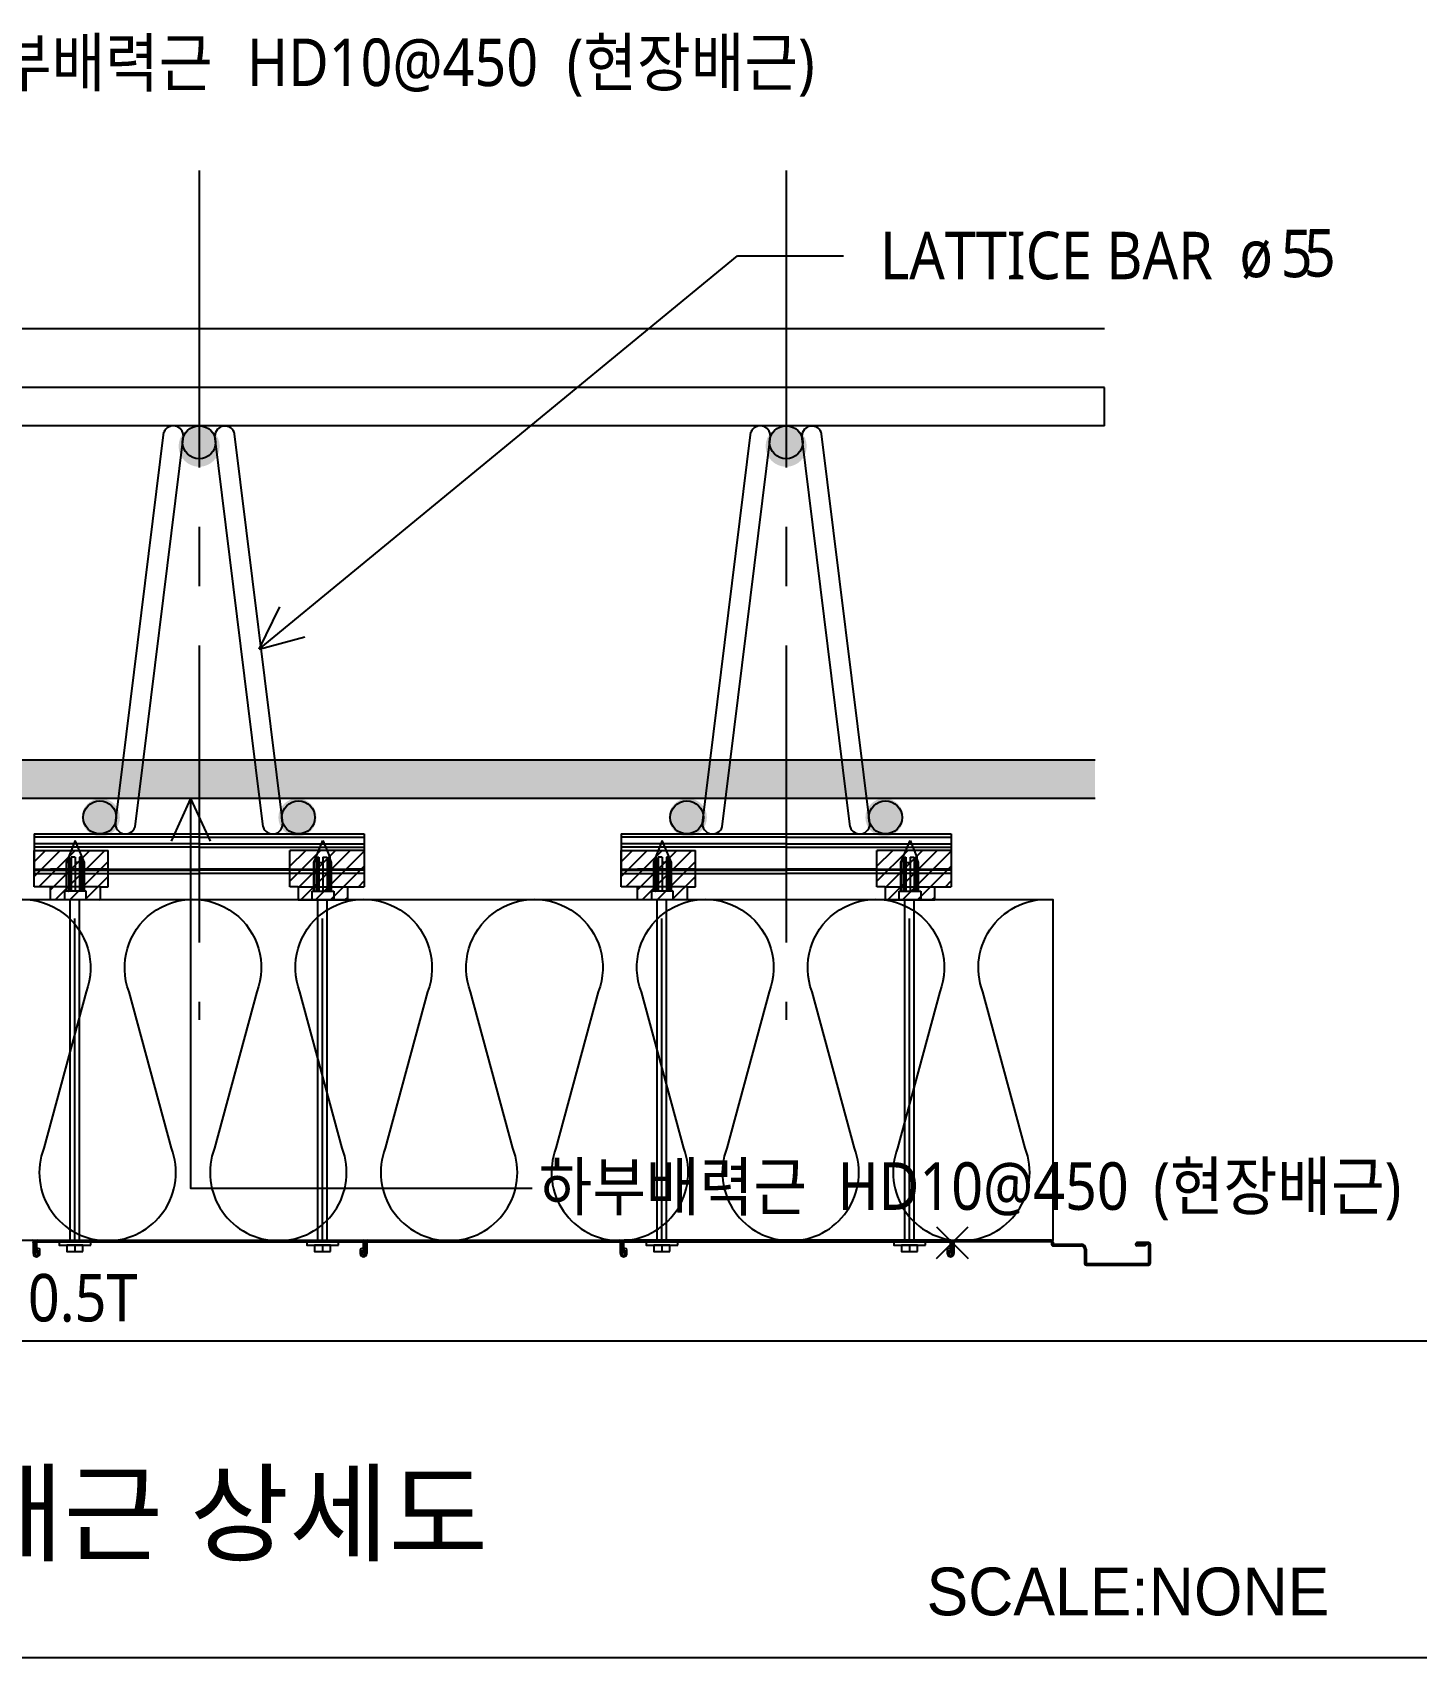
# Model space of a CAD drawing. Extents: x 10983 to 44623, y -18406 to 11294.
# Drawn here: x 15715 to 16589, y 2810 to 3836 of the extents above; entities that cross this region are included whole.
import ezdxf
from ezdxf.enums import TextEntityAlignment as Align

# ---------------------------------------------------------------- set-up
doc = ezdxf.new("R2010")
doc.units = 0
doc.header["$LTSCALE"] = 100
doc.header["$MEASUREMENT"] = 0
doc.header["$PDMODE"] = 3
doc.header["$PDSIZE"] = 10
doc.linetypes.add('CEN', pattern=[62, 60, -1, 0, -1])
doc.linetypes.add('CENTER', pattern=[2, 1.25, -0.25, 0.25, -0.25])
doc.layers.get('0').update_dxf_attribs({"linetype": 'CONTINUOUS'})
for name, color, linetype in [('CEN', 1, 'CEN'), ('D-TEX3', 9, 'CONTINUOUS'), ('DECK-CEN', 1, 'CEN'), ('DECK-LATTICE', 7, 'CONTINUOUS'), ('DECK-MAIN BAR', 2, 'CONTINUOUS'), ('E2', 7, 'CONTINUOUS'), ('H', 8, 'CONTINUOUS'), ('HAT', 8, 'CONTINUOUS'), ('INSUL', 8, 'CONTINUOUS'), ('NDS_DCN', 10, 'CONTINUOUS'), ('TEXT', 3, 'CONTINUOUS'), ('스페이서', 9, 'CONTINUOUS'), ('이름', 7, 'CONTINUOUS')]:
    doc.layers.add(name, color=color, linetype=linetype)
doc.styles.add('H', font='malgun.ttf', dxfattribs={"width": 0.9})
doc.styles.add('HD', font='Gulim.ttf')
doc.styles.add('VICON TEXT', font='malgun.ttf')
doc.styles.add('돋음', font='Dotum.ttf')
doc.styles.add('맑은고딕', font='malgun.ttf')

# ---------------------------------------------------------------- blocks, each defined once
blk = doc.blocks.new('Deck_NDDis_Basic')
at = {"layer": 'HAT', "ltscale": 0.5}
h = blk.add_hatch(color=166, dxfattribs=at)
h.dxf.hatch_style = 1
h.paths.add_polyline_path([(549.6704939166139, 3878.027082903526), (549.6709050835689, 3878.021880703975), (549.6695992445802, 3878.024207014893), (549.665921741127, 3878.027082097859, 0.4141103430784271), (536.6970444461967, 3865.053633433298, 1), (562.6439433866526, 3865.053633433298, 0.4142135623689622)])
h.paths.add_polyline_path([(907.3670293100349, 3865.053633433298, 1), (933.3139282504908, 3865.053633433298, 1)])
h.paths.add_polyline_path([(1278.037014173611, 3865.053633433298, 1), (1303.983913114067, 3865.053633433298, 1)])
h = blk.add_hatch(color=14, dxfattribs=at)
h.dxf.hatch_style = 1
h.paths.add_polyline_path([(499.6300459598478, 3630.604868007093, 1), (475.5364969437123, 3630.604868007093, 1)])
h.paths.add_polyline_path([(599.710941873016, 3630.604868007093, 1), (623.8044908891516, 3630.604868007093, 1)])
h.paths.add_polyline_path([(846.2064818075505, 3630.604868007093, 1), (870.300030823686, 3630.604868007093, 1)])
h.paths.add_polyline_path([(994.4744757529897, 3630.604868007093, 1), (970.3809267368542, 3630.604868007093, 1)])
h.paths.add_polyline_path([(1216.876466671112, 3630.604868007093, 1), (1240.970015687248, 3630.604868007093, 1)])
h.paths.add_polyline_path([(1341.050911600416, 3630.604868007093, 1), (1365.144460616552, 3630.604868007093, 1)])
at = {"layer": '스페이서'}
h = blk.add_hatch(dxfattribs=at)
h.set_pattern_fill('ANSI31', color=256, scale=2.085445818444823)
h.set_pattern_definition([(45, (-1290.949779459566, 4293.574125014399), (-4.681959394061798, 4.681959394061799), [])])
h.paths.add_polyline_path([(816.0682106417462, 3609.750417105014), (862.990741556755, 3609.750417105014), (862.990741556755, 3586.810513102124), (816.0682106417462, 3586.810513102124)])
h.paths.add_polyline_path([(826.4954397339707, 3586.810513102124), (857.7771270106427, 3586.810513102124), (857.7771270106427, 3578.468729828341), (826.4954397339707, 3578.468729828341)])
h = blk.add_hatch(dxfattribs=at)
h.set_pattern_fill('ANSI31', color=256, scale=2.085445818444823)
h.set_pattern_definition([(45, (-1444.865811682965, 4293.574125014399), (-4.681959394061798, 4.681959394061799), [])])
h.paths.add_polyline_path([(1024.612792486229, 3609.750417105014), (977.6902615712202, 3609.750417105014), (977.6902615712202, 3586.810513102124), (1024.612792486229, 3586.810513102124)])
h.paths.add_polyline_path([(1014.18556339399, 3586.810513102124), (982.9038761173324, 3586.810513102124), (982.9038761173324, 3578.468729828341), (1014.18556339399, 3578.468729828341)])
h = blk.add_hatch(dxfattribs=at)
h.set_pattern_fill('ANSI31', color=256, scale=2.085445818444823)
h.set_pattern_definition([(45, (-920.2797945960046, 4293.574125014399), (-4.681959394061798, 4.681959394061799), [])])
h.paths.add_polyline_path([(1186.738195505308, 3609.750417105014), (1233.660726420317, 3609.750417105014), (1233.660726420317, 3586.810513102124), (1186.738195505308, 3586.810513102124)])
h.paths.add_polyline_path([(1197.165424597532, 3586.810513102124), (1228.447111874205, 3586.810513102124), (1228.447111874205, 3578.468729828341), (1197.165424597532, 3578.468729828341)])
h = blk.add_hatch(dxfattribs=at)
h.set_pattern_fill('ANSI31', color=256, scale=2.085445818444823)
h.set_pattern_definition([(45, (-1074.195826819403, 4293.574125014399), (-4.681959394061798, 4.681959394061799), [])])
h.paths.add_polyline_path([(1395.28277734979, 3609.750417105014), (1348.360246434782, 3609.750417105014), (1348.360246434782, 3586.810513102124), (1395.28277734979, 3586.810513102124)])
h.paths.add_polyline_path([(1384.855548257552, 3586.810513102124), (1353.573860980894, 3586.810513102124), (1353.573860980894, 3578.468729828341), (1384.855548257552, 3578.468729828341)])
at = {"linetype": 'ByBlock'}
for p, q in [((838.8585844624245, 3362.500342433921), (838.8585844624108, 3578.468729828341)), ((844.8585844624299, 3362.500342433921), (844.8585844623763, 3578.468729828341)), ((995.2670208457862, 3362.500342433921), (995.2670208457725, 3578.468729828341)), ((1001.267020845792, 3362.500342433921), (1001.267020845738, 3578.468729828341)), ((1209.528569325986, 3362.500342433921), (1209.528569325973, 3578.468729828341)), ((1215.528569325992, 3362.500342433921), (1215.528569325938, 3578.468729828341)), ((1365.937005709348, 3362.500342433921), (1365.937005709334, 3578.468729828341)), ((1371.937005709353, 3362.500342433921), (1371.9370057093, 3578.468729828341)), ((838.8585844623981, 3363.500342433927), (838.8585844623453, 3566.699429039805)), ((844.8585844623899, 3363.500342433927), (844.8585844623499, 3566.699429039791)), ((995.2670208457598, 3363.500342433927), (995.2670208457071, 3566.699429039805)), ((1001.267020845752, 3363.500342433927), (1001.267020845712, 3566.699429039791)), ((1209.52856932596, 3363.500342433927), (1209.528569325907, 3566.699429039805)), ((1215.528569325952, 3363.500342433927), (1215.528569325912, 3566.699429039791)), ((1365.937005709322, 3363.500342433927), (1365.937005709269, 3566.699429039805)), ((1371.937005709313, 3363.500342433927), (1371.937005709273, 3566.699429039791)), ((0, 3299.999999999988), (1676.182511282768, 3299.999999999995)), ((0, 3299.999999999987), (1700, 3299.999999999995)), ((0, 3099.999999999986), (1700, 3099.999999999995))]:
    blk.add_line(p, q, dxfattribs=at)
at = {"layer": 'CEN', "color": 8, "linetype": 'CENTER', "ltscale": 1.5}
for p, q in [((920.3405015639873, 4039.176275016712), (920.3405015639873, 3502.752815796456)), ((1291.010486427549, 4039.176275016712), (1291.010486427549, 3502.752815796456))]:
    blk.add_line(p, q, dxfattribs=at)
at = {"layer": 'DECK-CEN', "ltscale": 0.5}
for p, q in [((841.8585844624008, 3364.241212568692), (841.8585844623472, 3566.699429039791)), ((841.8585844624272, 3364.241212568692), (841.8585844623744, 3564.790829046243)), ((998.2670208457625, 3364.241212568692), (998.2670208457089, 3566.699429039791)), ((998.2670208457889, 3364.241212568692), (998.2670208457362, 3564.790829046243)), ((1212.528569325963, 3364.241212568692), (1212.528569325909, 3566.699429039791)), ((1212.528569325989, 3364.241212568692), (1212.528569325936, 3564.790829046243)), ((1368.937005709324, 3364.241212568692), (1368.937005709271, 3566.699429039791)), ((1368.937005709351, 3364.241212568692), (1368.937005709298, 3564.790829046243))]:
    blk.add_line(p, q, dxfattribs=at)
at = {"layer": 'DECK-LATTICE', "ltscale": 0.5}
for p, q in [((867.5932131435147, 3627.029430780462), (898.1188079909734, 3873.985565262081)), ((879.8765274991074, 3624.592322109801), (910.3664326289409, 3871.312593118218)), ((960.8044551006542, 3624.592387622238), (930.2799206216587, 3871.535843196247)), ((973.087724604331, 3627.0301708585), (942.7397065819487, 3872.841854376366)), ((1238.263198007077, 3627.029430780462), (1268.788792854535, 3873.985565262081)), ((1250.546512362669, 3624.592322109801), (1281.036417492503, 3871.312593118218)), ((1331.474439964216, 3624.592387622238), (1300.94990548522, 3871.535843196247)), ((1343.757709467893, 3627.0301708585), (1313.40969144551, 3872.841854376366))]:
    blk.add_line(p, q, dxfattribs=at)
for centre, radius, start, end in [((904.0018461441978, 3871.545845992776), 6.368859240498771, 357.9011320211966, 157.4760208413221), ((936.5778596068276, 3871.539667009797), 6.297940145988204, 11.93278210942531, 180.0347873092218), ((1274.67183100776, 3871.545845992776), 6.368859240498771, 357.9011320211968, 157.4760208413231), ((1307.247844470389, 3871.539667009797), 6.297940145988204, 11.9327821094259, 180.0347873092218), ((873.8667526831314, 3626.475579060856), 6.297940145988204, 174.9480338418021, 342.6014259868466), ((873.8667526831314, 3626.475579060856), 6.297940145988204, 174.9480338418021, 342.6014259868468), ((966.8142504455855, 3626.475579060856), 6.297940145988204, 197.3985740131533, 5.051966158197882), ((1244.536737546693, 3626.475579060856), 6.297940145988204, 174.9480338418021, 342.6014259868456), ((1337.484235309147, 3626.475579060856), 6.297940145988204, 197.3985740131542, 5.051966158197882)]:
    blk.add_arc(centre, radius, start, end, dxfattribs=at)
at = {"layer": 'DECK-MAIN BAR', "color": 166, "ltscale": 0.5}
for centre in [(920.3405015639873, 3867.588498431593), (1291.010486427549, 3867.588498431593)]:
    blk.add_circle(centre, 10.42722909222426, dxfattribs=at)
at = {"layer": 'DECK-MAIN BAR', "color": 14, "ltscale": 0.5}
for centre in [(857.6136312233484, 3630.604868007093), (983.0674289457438, 3630.604868007093), (1228.28361608691, 3630.604868007093), (1353.737413809306, 3630.604868007093)]:
    blk.add_circle(centre, 10.42722909222426, dxfattribs=at)
at = {"layer": 'E2', "linetype": 'ByBlock'}
for p, q in [((841.8585844624008, 3360.500342433924), (841.8585844624008, 3356.500342433923)), ((841.8585844624272, 3360.500342433924), (841.8585844624272, 3356.500342433923)), ((998.2670208457625, 3360.500342433924), (998.2670208457625, 3356.500342433923)), ((998.2670208457889, 3360.500342433924), (998.2670208457889, 3356.500342433923)), ((1212.528569325963, 3360.500342433924), (1212.528569325963, 3356.500342433923)), ((1212.528569325989, 3360.500342433924), (1212.528569325989, 3356.500342433923)), ((1368.937005709324, 3360.500342433924), (1368.937005709324, 3356.500342433923)), ((1368.937005709351, 3360.500342433924), (1368.937005709351, 3356.500342433923))]:
    blk.add_line(p, q, dxfattribs=at)
for points in [[(851.8585844624008, 3360.500342433924), (851.8585844624008, 3362.500342433921), (831.8585844624008, 3362.500342433921), (831.8585844624008, 3360.500342433924)], [(851.8585844624272, 3360.500342433924), (851.8585844624272, 3362.500342433921), (831.8585844624272, 3362.500342433921), (831.8585844624272, 3360.500342433924)], [(846.8585844624008, 3356.500342433923), (846.8585844624008, 3360.500342433924), (836.8585844624008, 3360.500342433924), (836.8585844624008, 3356.500342433923)], [(846.8585844624272, 3356.500342433923), (846.8585844624272, 3360.500342433924), (836.8585844624272, 3360.500342433924), (836.8585844624272, 3356.500342433923)], [(1008.267020845763, 3360.500342433924), (1008.267020845763, 3362.500342433921), (988.2670208457625, 3362.500342433921), (988.2670208457625, 3360.500342433924)], [(1008.267020845789, 3360.500342433924), (1008.267020845789, 3362.500342433921), (988.2670208457889, 3362.500342433921), (988.2670208457889, 3360.500342433924)], [(1003.267020845763, 3356.500342433923), (1003.267020845763, 3360.500342433924), (993.2670208457625, 3360.500342433924), (993.2670208457625, 3356.500342433923)], [(1003.267020845789, 3356.500342433923), (1003.267020845789, 3360.500342433924), (993.2670208457889, 3360.500342433924), (993.2670208457889, 3356.500342433923)], [(1222.528569325963, 3360.500342433924), (1222.528569325963, 3362.500342433921), (1202.528569325963, 3362.500342433921), (1202.528569325963, 3360.500342433924)], [(1222.528569325989, 3360.500342433924), (1222.528569325989, 3362.500342433921), (1202.528569325989, 3362.500342433921), (1202.528569325989, 3360.500342433924)], [(1217.528569325963, 3356.500342433923), (1217.528569325963, 3360.500342433924), (1207.528569325963, 3360.500342433924), (1207.528569325963, 3356.500342433923)], [(1217.528569325989, 3356.500342433923), (1217.528569325989, 3360.500342433924), (1207.528569325989, 3360.500342433924), (1207.528569325989, 3356.500342433923)], [(1378.937005709324, 3360.500342433924), (1378.937005709324, 3362.500342433921), (1358.937005709324, 3362.500342433921), (1358.937005709324, 3360.500342433924)], [(1378.937005709351, 3360.500342433924), (1378.937005709351, 3362.500342433921), (1358.937005709351, 3362.500342433921), (1358.937005709351, 3360.500342433924)], [(1373.937005709324, 3356.500342433923), (1373.937005709324, 3360.500342433924), (1363.937005709324, 3360.500342433924), (1363.937005709324, 3356.500342433923)], [(1373.937005709351, 3356.500342433923), (1373.937005709351, 3360.500342433924), (1363.937005709351, 3360.500342433924), (1363.937005709351, 3356.500342433923)]]:
    blk.add_lwpolyline(points, close=True, dxfattribs=at)
at = {"layer": 'INSUL'}
blk.add_lwpolyline([(328.5771440036638, 3363.543073292165), (1459.510228891936, 3363.543073292165), (1459.510228891936, 3578.468729828341), (328.5771440036638, 3578.468729828341)], close=True, dxfattribs=at)
at = {"layer": 'NDS_DCN'}
for p, q in [((1492.034313830489, 3939.176275016712), (349.6705167007312, 3939.176275016712)), ((1492.034313830489, 3902.109276530363), (349.6705167007312, 3902.109276530363)), ((1492.034313830489, 3878.015727514228), (1492.034313830489, 3902.109276530363)), ((1492.034313830489, 3878.015727514228), (349.6705167007312, 3878.015727514228)), ((815.6468127293069, 3355.201298024322), (815.6468127293069, 3361.978988937816)), ((816.689567453584, 3355.201298024322), (816.689567453584, 3361.978988937816)), ((817.7322267137283, 3361.978988937816), (817.7322267137283, 3357.286735874774)), ((817.7322267137283, 3355.201298024322), (817.7322267137283, 3357.286735874774)), ((818.2536518079346, 3363.543073292165), (1023.670054641876, 3363.543073292165)), ((818.2536518079346, 3362.500342433921), (1023.670054641876, 3362.500342433921)), ((818.7749814380045, 3355.201298024322), (818.7749814380045, 3357.286735874774)), ((819.8177361622807, 3355.201298024322), (819.8177361622807, 3357.286735874774)), ((1022.10597028753, 3357.286735874774), (1022.10597028753, 3355.201298024322)), ((1023.14867727974, 3357.286735874774), (1023.14867727974, 3355.201298024322)), ((1024.191384271949, 3357.286735874774), (1024.191384271949, 3361.978988937816)), ((1024.191384271949, 3357.286735874774), (1024.191384271949, 3355.201298024322)), ((1025.234138996226, 3355.201298024322), (1025.234138996226, 3361.978988937816)), ((1026.276845988432, 3361.978988937816), (1026.276845988432, 3355.201298024322)), ((1026.798223350573, 3363.543073292165), (1185.795445178506, 3363.543073292165)), ((1026.798223350573, 3362.500342433921), (1185.795445178506, 3362.500342433921)), ((1186.316774808576, 3355.201298024322), (1186.316774808576, 3361.978988937816)), ((1187.359529532852, 3355.201298024322), (1187.359529532852, 3361.978988937816)), ((1188.402236525063, 3361.978988937816), (1188.402236525063, 3357.286735874774)), ((1188.402236525063, 3355.201298024322), (1188.402236525063, 3357.286735874774)), ((1394.340039505441, 3363.543073292165), (1188.923613887198, 3363.543073292165)), ((1188.923613887198, 3362.500342433921), (1394.340039505441, 3362.500342433921)), ((1189.444943517272, 3355.201298024322), (1189.444943517272, 3357.286735874774)), ((1190.487698241549, 3355.201298024322), (1190.487698241549, 3357.286735874774)), ((1392.775955151092, 3357.286735874774), (1392.775955151092, 3355.201298024322)), ((1393.818662143301, 3357.286735874774), (1393.818662143301, 3355.201298024322)), ((1394.861393001545, 3357.286735874774), (1394.861393001545, 3361.978988937816)), ((1394.861393001545, 3357.286735874774), (1394.861393001545, 3355.201298024322)), ((1395.904123859784, 3355.201298024322), (1395.904123859784, 3361.978988937816)), ((1396.946830851998, 3361.978988937816), (1396.946830851998, 3355.201298024322)), ((1458.259004367328, 3363.543073292165), (1397.468208214134, 3363.543073292165)), ((1458.259386223859, 3362.500342433921), (1397.468208214134, 3362.500342433921)), ((1458.467498033706, 3362.291801035481), (1458.467498033706, 3361.249094043271)), ((1459.510228891945, 3362.291801035481), (1459.510228891945, 3361.249094043271)), ((1459.718722558322, 3361.040528778795), (1477.236510285878, 3361.040528778795)), ((1459.718722558322, 3359.997821786585), (1477.236510285878, 3359.997821786585)), ((1479.32194813633, 3357.912360070099), (1479.32194813633, 3349.153502005371)), ((1480.364678994578, 3357.912360070099), (1480.364678994578, 3349.153502005371)), ((1519.77965961602, 3362.083259637039), (1512.689085006761, 3362.083259637039)), ((1517.902703498928, 3361.040528778795), (1512.689085006761, 3361.040528778795)), ((1517.902703498928, 3359.997821786585), (1512.689085006761, 3359.997821786585)), ((1517.902703498928, 3361.040528778795), (1517.902703498928, 3359.997821786585)), ((1519.77965961602, 3361.040528778795), (1517.902703498928, 3361.040528778795)), ((1519.988153282398, 3349.153502005371), (1519.988153282398, 3360.831987380354)), ((1521.030872207621, 3349.153502005371), (1521.030872207621, 3360.831987380354)), ((1480.57317266095, 3348.944960606928), (1519.77965961602, 3348.944960606928)), ((1480.57317266095, 3347.902229748685), (1519.77965961602, 3347.902229748685))]:
    blk.add_line(p, q, dxfattribs=at)
for centre, radius, start, end in [((815.1254830992352, 3361.978988937816), 1.56408440096128, 8.6513888259e-06, 89.9999974955834), ((815.1254830992352, 3361.978988937816), 0.5213614669870935, 8.6513888259e-06, 89.9999974955834), ((818.2536518079346, 3361.978988937816), 1.56408440096128, 89.9999974955834, 180), ((818.7749814380045, 3357.286735874774), 1.042722933974202, 359.9999949910235, 180), ((818.2536518079346, 3361.978988937816), 0.5213614669870935, 89.9999974955834, 180), ((1023.14867727974, 3357.286735874774), 1.042722933974191, 359.9999949910235, 180), ((1023.670054641876, 3361.978988937816), 1.56408440096128, 8.6513888259e-06, 89.9999974955834), ((1023.670054641876, 3361.978988937816), 0.5213614669870935, 8.6513888259e-06, 89.9999974955834), ((1026.798223350573, 3361.978988937816), 1.56408440096128, 89.9999974955834, 180), ((1026.798223350573, 3361.978988937816), 0.5213614669870935, 89.9999974955834, 180), ((1185.795445178506, 3361.978988937816), 1.56408440096128, 8.6513888259e-06, 89.9999974955834), ((1185.795445178506, 3361.978988937816), 0.5213614669870935, 5.0089243763e-06, 89.9999974955834), ((1188.923613887198, 3361.978988937816), 1.56408440096128, 89.9999974955834, 180), ((1189.444943517272, 3357.286735874774), 1.042722933974172, 5.0089243763e-06, 180), ((1188.923613887198, 3361.978988937816), 0.5213614669870935, 89.9999974955834, 180), ((1393.818662143301, 3357.286735874774), 1.042722933974191, 359.9999949910235, 180), ((1394.340039505441, 3361.978988937816), 1.56408440096128, 8.6513888259e-06, 89.9999974955834), ((1394.340039505441, 3361.978988937816), 0.5213614669870935, 8.6513888259e-06, 89.9999974955834), ((1397.468208214134, 3361.978988937816), 1.56408440096128, 89.9999974955834, 180), ((1397.468208214134, 3361.978988937816), 0.5213614669870935, 89.9999974955834, 180), ((1458.259004367328, 3362.291801035481), 1.251267520769024, 5.0089243763e-06, 89.9999974955834), ((1458.259004367328, 3362.291801035481), 0.2085445867948376, 5.0089243763e-06, 89.9999974955834), ((1459.718722558322, 3361.249094043271), 1.251267520769024, 180, 270.0000025044166), ((1459.718722558322, 3361.249094043271), 0.2085445867948376, 180, 270.0000025044166), ((1477.236510285878, 3357.912360070099), 3.128168801922561, 5.0089243763e-06, 89.9999974955834), ((1477.236510285878, 3357.912360070099), 2.085445867948374, 5.0089243763e-06, 89.9999974955834), ((1512.689085006761, 3361.040528778795), 1.042722933974187, 89.9999974955834, 270.0000025044166), ((1519.77965961602, 3360.831987380354), 1.251267520769024, 5.0089243763e-06, 89.9999974955834), ((1519.77965961602, 3360.831987380354), 0.2085445867948374, 5.0089243763e-06, 89.9999974955834), ((817.7322267137283, 3355.201298024322), 2.085445867948652, 180, 359.9999949910235), ((817.7322267137283, 3355.201298024322), 1.042722933974187, 180, 8.6513888259e-06), ((1024.191384271949, 3355.201298024322), 2.085445867948629, 180, 359.9999949910235), ((1024.191384271949, 3355.201298024322), 1.042722933974187, 180.0000100178484, 8.6513888259e-06), ((1188.402236525063, 3355.201298024322), 2.085445867948619, 180, 5.0089243763e-06), ((1188.402236525063, 3355.201298024322), 1.042722933974187, 180, 8.6513888259e-06), ((1394.861393001545, 3355.201298024322), 2.085445867948629, 180, 5.0089243763e-06), ((1394.861393001545, 3355.201298024322), 1.042722933974187, 180, 8.6513888259e-06), ((1480.57317266095, 3349.153502005371), 1.251267520769024, 180, 270.0000025044166), ((1480.57317266095, 3349.153502005371), 0.2085445867948374, 180, 270.0000025044166), ((1519.77965961602, 3349.153502005371), 1.251267520769024, 270.0000025044166, 5.0089243763e-06), ((1519.77965961602, 3349.153502005371), 0.2085445867948376, 270.0000025044166, 5.0089243763e-06)]:
    blk.add_arc(centre, radius, start, end, dxfattribs=at)
blk.add_point((1395.904123859784, 3361.978988937816), dxfattribs=at)
at = {"layer": '스페이서'}
for p, q in [((816.0682106417462, 3620.177638914868), (816.0682106417462, 3595.152296375906)), ((816.0682106417462, 3620.177638914868), (1024.612792486229, 3620.177638914868)), ((920.3405015639873, 3618.092197928629), (816.0682106417462, 3618.092197928629)), ((920.3405015639873, 3613.92130088202), (816.0682106417462, 3613.92130088202)), ((842.1362833723065, 3616.006754560354), (837.7568471535765, 3605.433860245535)), ((847.8712593730329, 3602.161297719519), (842.1362833723065, 3616.006754560354)), ((920.3405015639873, 3618.092197928629), (1024.612792486229, 3618.092197928629)), ((920.3405015639873, 3613.92130088202), (1024.612792486229, 3613.92130088202)), ((992.8097437549422, 3602.161297719519), (998.5447197556682, 3616.006754560354)), ((998.5447197556682, 3616.006754560354), (1002.924155974399, 3605.433860245535)), ((1024.612792486229, 3620.177638914868), (1024.612792486229, 3586.810513102124)), ((1186.738195505308, 3620.177638914868), (1186.738195505308, 3595.152296375906)), ((1186.738195505308, 3620.177638914868), (1395.28277734979, 3620.177638914868)), ((1291.010486427549, 3618.092197928629), (1186.738195505308, 3618.092197928629)), ((1291.010486427549, 3613.92130088202), (1186.738195505308, 3613.92130088202)), ((1212.806268235868, 3616.006754560354), (1208.426832017138, 3605.433860245535)), ((1218.541244236595, 3602.161297719519), (1212.806268235868, 3616.006754560354)), ((1291.010486427549, 3618.092197928629), (1395.28277734979, 3618.092197928629)), ((1291.010486427549, 3613.92130088202), (1395.28277734979, 3613.92130088202)), ((1363.479728618504, 3602.161297719519), (1369.21470461923, 3616.006754560354)), ((1369.21470461923, 3616.006754560354), (1373.59414083796, 3605.433860245535)), ((1395.28277734979, 3620.177638914868), (1395.28277734979, 3586.810513102124)), ((920.3405015639873, 3611.835855063571), (816.0682106417462, 3611.835855063571)), ((816.0682106417462, 3609.750417105014), (862.990741556755, 3609.750417105014)), ((816.0682106417462, 3586.810513102124), (816.0682106417462, 3609.750417105014)), ((836.6819970760266, 3602.161297719519), (837.9711920187706, 3605.433860245535)), ((837.7568471535765, 3605.433860245535), (837.7568471535765, 3584.099433538145)), ((837.7568471535765, 3605.433860245535), (837.9711920187706, 3605.433860245535)), ((837.9711920187706, 3605.433860245535), (837.9711920187706, 3584.099433538145)), ((839.5621153495731, 3605.433860245535), (838.765349056825, 3602.161297719519)), ((842.1362833723065, 3605.433860245535), (839.5621153495731, 3605.433860245535)), ((839.5621153495731, 3605.433860245535), (839.5621153495731, 3584.099433538145)), ((842.1362833723065, 3605.433860245535), (842.1362833723065, 3584.099433538145)), ((846.3013747258287, 3605.433860245535), (844.7104513950271, 3605.433860245535)), ((844.7104513950271, 3605.433860245535), (844.7104513950271, 3584.099433538145)), ((844.7104513950271, 3605.433860245535), (845.5072176877748, 3602.161297719519)), ((847.5905696685863, 3602.161297719526), (846.3013747258287, 3605.433860245535)), ((846.3013747258287, 3605.433860245535), (846.3013747258287, 3584.099433538145)), ((862.990741556755, 3608.521129317389), (862.990741556755, 3609.750417105014)), ((862.990741556755, 3586.810513102124), (862.990741556755, 3608.521139696555)), ((920.3405015639873, 3611.835855063571), (1024.612792486229, 3611.835855063571)), ((1024.612792486229, 3609.750417105014), (977.6902615712202, 3609.750417105014)), ((977.6902615712202, 3608.521129317389), (977.6902615712202, 3609.750417105014)), ((977.6902615712202, 3586.810513102124), (977.6902615712202, 3608.521139696555)), ((993.0904334593743, 3602.161297719526), (994.3796284021323, 3605.433860245535)), ((994.3796284021323, 3605.433860245535), (995.9705517329348, 3605.433860245535)), ((994.3796284021323, 3605.433860245535), (994.3796284021323, 3584.099433538145)), ((995.9705517329348, 3605.433860245535), (995.1737854401867, 3602.161297719519)), ((995.9705517329348, 3605.433860245535), (995.9705517329348, 3584.099433538145)), ((998.5447197556682, 3605.433860245535), (1001.118887778389, 3605.433860245535)), ((998.5447197556682, 3605.433860245535), (998.5447197556682, 3584.099433538145)), ((1001.118887778389, 3605.433860245535), (1001.915654071137, 3602.161297719519)), ((1001.118887778389, 3605.433860245535), (1001.118887778389, 3584.099433538145)), ((1002.924155974399, 3605.433860245535), (1002.709811109191, 3605.433860245535)), ((1002.709811109191, 3605.433860245535), (1002.709811109191, 3584.099433538145)), ((1003.999006051948, 3602.161297719519), (1002.709811109191, 3605.433860245535)), ((1002.924155974399, 3605.433860245535), (1002.924155974399, 3584.099433538145)), ((1291.010486427549, 3611.835855063571), (1186.738195505308, 3611.835855063571)), ((1186.738195505308, 3609.750417105014), (1233.660726420317, 3609.750417105014)), ((1186.738195505308, 3586.810513102124), (1186.738195505308, 3609.750417105014)), ((1207.351981939588, 3602.161297719519), (1208.641176882332, 3605.433860245535)), ((1208.426832017138, 3605.433860245535), (1208.426832017138, 3584.099433538145)), ((1208.426832017138, 3605.433860245535), (1208.641176882332, 3605.433860245535)), ((1208.641176882332, 3605.433860245535), (1208.641176882332, 3584.099433538145)), ((1210.232100213135, 3605.433860245535), (1209.435333920387, 3602.161297719519)), ((1212.806268235868, 3605.433860245535), (1210.232100213135, 3605.433860245535)), ((1210.232100213135, 3605.433860245535), (1210.232100213135, 3584.099433538145)), ((1212.806268235868, 3605.433860245535), (1212.806268235868, 3584.099433538145)), ((1216.971359589391, 3605.433860245535), (1215.380436258589, 3605.433860245535)), ((1215.380436258589, 3605.433860245535), (1215.380436258589, 3584.099433538145)), ((1215.380436258589, 3605.433860245535), (1216.177202551337, 3602.161297719519)), ((1218.260554532148, 3602.161297719526), (1216.971359589391, 3605.433860245535)), ((1216.971359589391, 3605.433860245535), (1216.971359589391, 3584.099433538145)), ((1233.660726420317, 3608.521129317389), (1233.660726420317, 3609.750417105014)), ((1233.660726420317, 3586.810513102124), (1233.660726420317, 3608.521139696555)), ((1291.010486427549, 3611.835855063571), (1395.28277734979, 3611.835855063571)), ((1395.28277734979, 3609.750417105014), (1348.360246434782, 3609.750417105014)), ((1348.360246434782, 3608.521129317389), (1348.360246434782, 3609.750417105014)), ((1348.360246434782, 3586.810513102124), (1348.360246434782, 3608.521139696555)), ((1363.760418322936, 3602.161297719526), (1365.049613265694, 3605.433860245535)), ((1365.049613265694, 3605.433860245535), (1366.640536596497, 3605.433860245535)), ((1365.049613265694, 3605.433860245535), (1365.049613265694, 3584.099433538145)), ((1366.640536596497, 3605.433860245535), (1365.843770303749, 3602.161297719519)), ((1366.640536596497, 3605.433860245535), (1366.640536596497, 3584.099433538145)), ((1369.21470461923, 3605.433860245535), (1371.788872641951, 3605.433860245535)), ((1369.21470461923, 3605.433860245535), (1369.21470461923, 3584.099433538145)), ((1371.788872641951, 3605.433860245535), (1372.585638934698, 3602.161297719519)), ((1371.788872641951, 3605.433860245535), (1371.788872641951, 3584.099433538145)), ((1373.59414083796, 3605.433860245535), (1373.379795972752, 3605.433860245535)), ((1373.379795972752, 3605.433860245535), (1373.379795972752, 3584.099433538145)), ((1374.66899091551, 3602.161297719519), (1373.379795972752, 3605.433860245535)), ((1373.59414083796, 3605.433860245535), (1373.59414083796, 3584.099433538145)), ((816.0682106417462, 3597.940987743208), (826.4960914357857, 3597.940987743208)), ((816.0682106417462, 3597.261737709426), (862.9895684934745, 3597.261737709426)), ((816.0682106417462, 3595.152296375906), (862.9895684934745, 3595.152296375906)), ((862.990741556755, 3597.940987743208), (826.4954397339707, 3597.940987743208)), ((837.9711535083829, 3602.161297719519), (836.6819970760266, 3602.161297719519)), ((836.6819970760266, 3584.099433538145), (836.6819970760266, 3602.161297719519)), ((838.765349056825, 3602.161297719519), (837.9711535083829, 3602.161297719519)), ((838.765349056825, 3584.099433538145), (838.765349056825, 3602.161297719519)), ((844.7104172828076, 3602.161297719519), (842.1362833723065, 3602.161297719519)), ((845.5072176877748, 3602.161297719519), (844.7104172828076, 3602.161297719519)), ((845.5072176877748, 3584.099433538145), (845.5072176877748, 3602.161297719519)), ((847.3498979184187, 3597.237742194348), (847.3498979184187, 3595.152296375906)), ((847.8712593730329, 3602.161297719519), (847.5905696685863, 3602.161297719519)), ((847.5905696685863, 3584.099433538145), (847.5905696685863, 3602.161297719526)), ((847.8712593730183, 3584.099433538145), (847.8712593730183, 3602.161297719519)), ((862.990741556755, 3597.940987743208), (920.3405015639873, 3597.940987743208)), ((862.990741556755, 3597.26173770942), (920.3405015639873, 3597.26173770942)), ((862.990741556755, 3595.152296375906), (920.3405015639873, 3595.152296375906)), ((977.6902615712202, 3597.940987743208), (920.3405015639873, 3597.940987743208)), ((977.6902615712202, 3597.26173770942), (920.3405015639873, 3597.26173770942)), ((977.6902615712202, 3595.152296375906), (920.3405015639873, 3595.152296375906)), ((977.6902615712202, 3597.940987743208), (1014.185563394005, 3597.940987743208)), ((1024.612792486229, 3597.26173770942), (977.691434634487, 3597.26173770942)), ((1024.612792486229, 3595.152296375906), (977.691434634487, 3595.152296375906)), ((992.8097437549422, 3584.099433538145), (992.8097437549422, 3602.161297719519)), ((992.8097437549422, 3602.161297719519), (993.0904334593743, 3602.161297719519)), ((993.0904334593743, 3584.099433538145), (993.0904334593743, 3602.161297719526)), ((993.3311052095564, 3597.237742194348), (993.3311052095564, 3595.152296375906)), ((995.1737854401867, 3602.161297719519), (995.970585845153, 3602.161297719519)), ((995.1737854401867, 3584.099433538145), (995.1737854401867, 3602.161297719519)), ((995.970585845153, 3602.161297719519), (998.5447197556682, 3602.161297719519)), ((1001.915654071137, 3602.161297719519), (1002.709849619578, 3602.161297719519)), ((1001.915654071137, 3584.099433538145), (1001.915654071137, 3602.161297719519)), ((1002.709849619578, 3602.161297719519), (1003.999006051948, 3602.161297719519)), ((1003.999006051948, 3584.099433538145), (1003.999006051948, 3602.161297719519)), ((1024.612792486229, 3597.940987743208), (1014.184911692176, 3597.940987743208)), ((1186.738195505308, 3597.940987743208), (1197.166076299348, 3597.940987743208)), ((1186.738195505308, 3597.261737709426), (1233.659553357036, 3597.261737709426)), ((1186.738195505308, 3595.152296375906), (1233.659553357036, 3595.152296375906)), ((1233.660726420317, 3597.940987743208), (1197.165424597532, 3597.940987743208)), ((1208.641138371945, 3602.161297719519), (1207.351981939588, 3602.161297719519)), ((1207.351981939588, 3584.099433538145), (1207.351981939588, 3602.161297719519)), ((1209.435333920387, 3602.161297719519), (1208.641138371945, 3602.161297719519)), ((1209.435333920387, 3584.099433538145), (1209.435333920387, 3602.161297719519)), ((1215.380402146369, 3602.161297719519), (1212.806268235868, 3602.161297719519)), ((1216.177202551337, 3602.161297719519), (1215.380402146369, 3602.161297719519)), ((1216.177202551337, 3584.099433538145), (1216.177202551337, 3602.161297719519)), ((1218.019882781981, 3597.237742194348), (1218.019882781981, 3595.152296375906)), ((1218.541244236595, 3602.161297719519), (1218.260554532148, 3602.161297719519)), ((1218.260554532148, 3584.099433538145), (1218.260554532148, 3602.161297719526)), ((1218.54124423658, 3584.099433538145), (1218.54124423658, 3602.161297719519)), ((1233.660726420317, 3597.940987743208), (1291.010486427549, 3597.940987743208)), ((1233.660726420317, 3597.26173770942), (1291.010486427549, 3597.26173770942)), ((1233.660726420317, 3595.152296375906), (1291.010486427549, 3595.152296375906)), ((1348.360246434782, 3597.940987743208), (1291.010486427549, 3597.940987743208)), ((1348.360246434782, 3597.26173770942), (1291.010486427549, 3597.26173770942)), ((1348.360246434782, 3595.152296375906), (1291.010486427549, 3595.152296375906)), ((1348.360246434782, 3597.940987743208), (1384.855548257566, 3597.940987743208)), ((1395.28277734979, 3597.26173770942), (1348.361419498049, 3597.26173770942)), ((1395.28277734979, 3595.152296375906), (1348.361419498049, 3595.152296375906)), ((1363.479728618504, 3584.099433538145), (1363.479728618504, 3602.161297719519)), ((1363.479728618504, 3602.161297719519), (1363.760418322936, 3602.161297719519)), ((1363.760418322936, 3584.099433538145), (1363.760418322936, 3602.161297719526)), ((1364.001090073118, 3597.237742194348), (1364.001090073118, 3595.152296375906)), ((1365.843770303749, 3602.161297719519), (1366.640570708715, 3602.161297719519)), ((1365.843770303749, 3584.099433538145), (1365.843770303749, 3602.161297719519)), ((1366.640570708715, 3602.161297719519), (1369.21470461923, 3602.161297719519)), ((1372.585638934698, 3602.161297719519), (1373.379834483139, 3602.161297719519)), ((1372.585638934698, 3584.099433538145), (1372.585638934698, 3602.161297719519)), ((1373.379834483139, 3602.161297719519), (1374.66899091551, 3602.161297719519)), ((1374.66899091551, 3584.099433538145), (1374.66899091551, 3602.161297719519)), ((1395.28277734979, 3597.940987743208), (1384.854896555738, 3597.940987743208)), ((826.4954397339707, 3586.810513102124), (816.0682106417462, 3586.810513102124)), ((826.4954397339707, 3578.468729828341), (826.4954397339707, 3586.810513102124)), ((857.7771270106427, 3586.810513102124), (826.4954397339707, 3586.810513102124)), ((837.7568471535765, 3584.099433538145), (835.3585844623526, 3584.099433538145)), ((835.3585844623526, 3584.099433538145), (835.3585844623526, 3578.468729828341)), ((837.7568471535765, 3584.099433538145), (837.9711920187706, 3584.099433538145)), ((838.765349056825, 3584.099433538145), (837.9626871120586, 3584.099433538145)), ((839.5621153495731, 3584.099433538145), (838.765349056825, 3584.099433538145)), ((842.1362833723065, 3584.099433538145), (839.5621153495731, 3584.099433538145)), ((844.721329312194, 3584.099433538145), (842.1362833723065, 3584.099433538145)), ((846.3013747258287, 3584.099433538145), (844.7104513950271, 3584.099433538145)), ((847.5905696685863, 3584.099433538145), (846.3013747258287, 3584.099433538145)), ((847.8712593730183, 3584.099433538145), (847.5905696685863, 3584.099433538145)), ((848.9139822822467, 3584.099433538145), (847.8712593730183, 3584.099433538145)), ((848.9139822822467, 3578.468729828341), (848.9139822822467, 3584.099433538145)), ((857.7771270106427, 3586.810513102124), (862.990741556755, 3586.810513102124)), ((857.7771270106427, 3586.810513102124), (857.7771270106427, 3578.468729828341)), ((982.9038761173324, 3586.810513102124), (977.6902615712202, 3586.810513102124)), ((982.9038761173324, 3586.810513102124), (982.9038761173324, 3578.468729828341)), ((982.9038761173324, 3586.810513102124), (1014.185563394005, 3586.810513102124)), ((991.7670208457143, 3578.468729828341), (991.7670208457143, 3584.099433538145)), ((991.7670208457143, 3584.099433538145), (992.8097437549422, 3584.099433538145)), ((992.8097437549422, 3584.099433538145), (993.0904334593743, 3584.099433538145)), ((993.0904334593743, 3584.099433538145), (994.3796284021323, 3584.099433538145)), ((994.3796284021323, 3584.099433538145), (995.9705517329348, 3584.099433538145)), ((995.9596738157811, 3584.099433538145), (998.5447197556682, 3584.099433538145)), ((998.5447197556682, 3584.099433538145), (1001.118887778389, 3584.099433538145)), ((1001.118887778389, 3584.099433538145), (1001.915654071137, 3584.099433538145)), ((1001.915654071137, 3584.099433538145), (1002.718316015902, 3584.099433538145)), ((1002.924155974399, 3584.099433538145), (1002.709811109191, 3584.099433538145)), ((1002.924155974399, 3584.099433538145), (1005.322418665609, 3584.099433538145)), ((1005.322418665609, 3584.099433538145), (1005.322418665609, 3578.468729828341)), ((1014.185563394005, 3578.468729828341), (1014.185563394005, 3586.810513102124)), ((1014.18556339399, 3586.810513102124), (1024.612792486229, 3586.810513102124)), ((1197.165424597532, 3586.810513102124), (1186.738195505308, 3586.810513102124)), ((1197.165424597532, 3578.468729828341), (1197.165424597532, 3586.810513102124)), ((1228.447111874205, 3586.810513102124), (1197.165424597532, 3586.810513102124)), ((1208.426832017138, 3584.099433538145), (1206.028569325914, 3584.099433538145)), ((1206.028569325914, 3584.099433538145), (1206.028569325914, 3578.468729828341)), ((1208.426832017138, 3584.099433538145), (1208.641176882332, 3584.099433538145)), ((1209.435333920387, 3584.099433538145), (1208.63267197562, 3584.099433538145)), ((1210.232100213135, 3584.099433538145), (1209.435333920387, 3584.099433538145)), ((1212.806268235868, 3584.099433538145), (1210.232100213135, 3584.099433538145)), ((1215.391314175756, 3584.099433538145), (1212.806268235868, 3584.099433538145)), ((1216.971359589391, 3584.099433538145), (1215.380436258589, 3584.099433538145)), ((1218.260554532148, 3584.099433538145), (1216.971359589391, 3584.099433538145)), ((1218.54124423658, 3584.099433538145), (1218.260554532148, 3584.099433538145)), ((1219.583967145809, 3584.099433538145), (1218.54124423658, 3584.099433538145)), ((1219.583967145809, 3578.468729828341), (1219.583967145809, 3584.099433538145)), ((1228.447111874205, 3586.810513102124), (1233.660726420317, 3586.810513102124)), ((1228.447111874205, 3586.810513102124), (1228.447111874205, 3578.468729828341)), ((1353.573860980894, 3586.810513102124), (1348.360246434782, 3586.810513102124)), ((1353.573860980894, 3586.810513102124), (1353.573860980894, 3578.468729828341)), ((1353.573860980894, 3586.810513102124), (1384.855548257566, 3586.810513102124)), ((1362.437005709276, 3578.468729828341), (1362.437005709276, 3584.099433538145)), ((1362.437005709276, 3584.099433538145), (1363.479728618504, 3584.099433538145)), ((1363.479728618504, 3584.099433538145), (1363.760418322936, 3584.099433538145)), ((1363.760418322936, 3584.099433538145), (1365.049613265694, 3584.099433538145)), ((1365.049613265694, 3584.099433538145), (1366.640536596497, 3584.099433538145)), ((1366.629658679343, 3584.099433538145), (1369.21470461923, 3584.099433538145)), ((1369.21470461923, 3584.099433538145), (1371.788872641951, 3584.099433538145)), ((1371.788872641951, 3584.099433538145), (1372.585638934698, 3584.099433538145)), ((1372.585638934698, 3584.099433538145), (1373.388300879464, 3584.099433538145)), ((1373.59414083796, 3584.099433538145), (1373.379795972752, 3584.099433538145)), ((1373.59414083796, 3584.099433538145), (1375.99240352917, 3584.099433538145)), ((1375.99240352917, 3584.099433538145), (1375.99240352917, 3578.468729828341)), ((1384.855548257566, 3578.468729828341), (1384.855548257566, 3586.810513102124)), ((1384.855548257552, 3586.810513102124), (1395.28277734979, 3586.810513102124)), ((835.3585844623667, 3578.468729828341), (826.4954397339707, 3578.468729828341)), ((848.9139822822467, 3578.468729828341), (835.3585844623526, 3578.468729828341)), ((857.7771270106427, 3578.468729828341), (848.9139822822467, 3578.468729828341)), ((982.9038761173324, 3578.468729828341), (991.7670208457143, 3578.468729828341)), ((991.7670208457143, 3578.468729828341), (1005.322418665609, 3578.468729828341)), ((1005.322418665609, 3578.468729828341), (1014.185563394005, 3578.468729828341)), ((1206.028569325929, 3578.468729828341), (1197.165424597532, 3578.468729828341)), ((1219.583967145809, 3578.468729828341), (1206.028569325914, 3578.468729828341)), ((1228.447111874205, 3578.468729828341), (1219.583967145809, 3578.468729828341)), ((1353.573860980894, 3578.468729828341), (1362.437005709276, 3578.468729828341)), ((1362.437005709276, 3578.468729828341), (1375.99240352917, 3578.468729828341)), ((1375.99240352917, 3578.468729828341), (1384.855548257566, 3578.468729828341))]:
    blk.add_line(p, q, dxfattribs=at)
at = {"layer": '이름'}
blk.add_line((1260.291850965994, 3985.303048871924), (1327.163409515764, 3985.303048871924), dxfattribs=at)
at = {"layer": '이름', "color": 7}
for p, q in [((958.2352327956328, 3736.947801878517), (971.386339060422, 3763.655185227843)), ((958.2352327956323, 3736.947801878517), (986.9809496811067, 3744.688582336313))]:
    blk.add_line(p, q, dxfattribs=at)
at = {"layer": '이름'}
blk.add_lwpolyline([(958.2352327955741, 3736.947801878546), (1260.291850965994, 3985.303048871924)], dxfattribs=at)
blk.add_lwpolyline([(768.2866896638402, 3520.436742808352, -1.449197860969913), (848.9375765249922, 3520.436742808352), (822.1977102930869, 3421.671753015638, 0.5248556557706608), (862.5231537233849, 3363.232206653501, 0.5248556557706608), (902.8485971542407, 3421.671753015638), (876.1087309223344, 3520.436742808352, -1.449197860969913), (956.7596177834873, 3520.436742808352), (930.019751551582, 3421.671753015638, 0.5248556557706608), (970.3451949818791, 3363.232206653501, 0.5248556557706608), (1010.670638412735, 3421.671753015638), (983.9307721808295, 3520.436742808352, -1.449197860969913), (1064.581659041983, 3520.436742808352), (1037.841792810076, 3421.671753015638, 0.5248556557706608), (1078.167236240373, 3363.232206653501, 0.5248556557706608), (1118.49267967123, 3421.671753015638), (1091.752813439324, 3520.436742808352, -1.449197860969913), (1172.403700300478, 3520.436742808352), (1145.663834068571, 3421.671753015638, 0.5248556557706608), (1185.989277498868, 3363.232206653501, 0.5248556557706608), (1226.314720929724, 3421.671753015638), (1199.574854697818, 3520.436742808352, -1.449197860969913), (1280.225741558972, 3520.436742808352), (1253.485875327065, 3421.671753015638, 0.5248556557706608), (1293.811318757362, 3363.232206653501, 0.5248556557706608), (1334.136762188219, 3421.671753015638), (1307.396895956312, 3520.436742808352, -1.449197860969913), (1388.047782817466, 3520.436742808352), (1361.30791658556, 3421.671753015638, 0.5248556557706608), (1401.633360015857, 3363.232206653501, 0.5248556557706608), (1441.958803446713, 3421.671753015638), (1415.218937214807, 3520.436742808352, -0.5546587595351427), (1459.510228891936, 3578.693582089746, -0.5546587595351427)], format="xyb", dxfattribs=at)
at = {"layer": 'D-TEX3', "color": 30, "style": 'H', "width": 0.9}
blk.add_text('ø', height=30, dxfattribs=at).set_placement((1577.146963313208, 3971.783985923104))
at = {"layer": 'D-TEX3', "color": 3, "style": 'HD'}
blk.add_text('SCALE:NONE', height=30.15409090909091, dxfattribs=at).set_placement((1379.664075533801, 3126.635141425519))
at = {"layer": 'D-TEX3', "style": '돋음'}
for tag, p in [('DK-NM1', (100, 4849.999999999995)), ('DK-NM2', (100, 3199.999999999995)), ('DK-NM3', (100, 1549.999999999995))]:
    blk.add_attdef(tag, text='', height=55.2825, dxfattribs=at).set_placement(p, align=Align.MIDDLE_CENTER)
at = {"layer": 'D-TEX3', "color": 30, "ltscale": 0.5, "style": 'H', "width": 0.9}
for tag, p in [('DTS', (950.4600014589232, 4092.53135963915)), ('TGT', (338.1503625041369, 4008.106022359557)), ('TGL', (1603.294588711331, 3971.783985923104)), ('TGL', (1617.941855600605, 3972.171316327039)), ('TGB', (340.6319718243612, 3720.455633962717))]:
    blk.add_attdef(tag, p, '', height=30, dxfattribs=at)
at = {"layer": 'D-TEX3', "color": 30, "style": 'VICON TEXT'}
for tag, p in [('TC', (120.2152965613641, 3919.472976826247)), ('DD', (201.4853715192294, 3895.475583509774)), ('THK', (50.29681830049958, 3753.138458450064)), ('TGH', (120.2968183004996, 3724.881554264038)), ('BC', (191.5670814516693, 3598.943519420254))]:
    blk.add_attdef(tag, text='', height=30, rotation=90, dxfattribs=at).set_placement(p, align=Align.CENTER)
at = {"layer": 'D-TEX3', "color": 30, "linetype": 'ByBlock', "ltscale": 0.5, "style": 'VICON TEXT'}
for tag, p in [('DTS', (775.0240413346328, 2996.850345492503)), ('CTS', (1025.024041347206, 2856.674818487236)), ('CBS', (1028.149344845209, 1226.775611446237))]:
    blk.add_attdef(tag, p, '', height=30.00000000149349, dxfattribs=at)
at = {"layer": 'TEXT', "color": 6, "style": '돋음'}
blk.add_attdef('NAME', (578.9134803935885, 4655.399563221023), '', height=50, dxfattribs=at)
at = {"layer": '이름', "style": 'H', "width": 0.9}
for s, p in [('상부배력근', (759.3482447972783, 4092.335084597974)), ('(현장배근)', (1152.433874132505, 4092.53135963915)), ('LATTICE BAR', (1350.321343152187, 3970.533793058029)), ('아연도강판 0.5T', (633.6451836411686, 3312.244861719122))]:
    blk.add_text(s, height=30, dxfattribs=at).set_placement(p)
blk = doc.blocks.new('Bar_SB01')
at = {"layer": 'H', "true_color": 0xc7c8ca}
h = blk.add_hatch(color=9, dxfattribs=at)
h.dxf.hatch_style = 1
h.paths.add_polyline_path([(1486.110641363208, 3666.733842786715), (1285.086813960836, 3666.733842786715), (1285.086813960836, 3642.640293770579), (1486.110641363208, 3642.640293770579)])
h.paths.add_polyline_path([(1285.086813960836, 3666.733842786715), (1153.185578853401, 3666.733842786715), (1123.882328675958, 3642.640293770579), (1285.086813960836, 3642.640293770579), (1285.086813960836, 3646.694955726467)])
h.paths.add_polyline_path([(1153.185578853401, 3666.733842786715), (993.3198781237734, 3666.733842786715), (962.3973360337986, 3642.640293770579), (1123.882328675958, 3642.640293770579)])
h.paths.add_polyline_path([(972.3610078060883, 3666.733842786715), (952.7212016347185, 3666.733842786715), (951.7068189004203, 3642.640293770579), (960.4969918048009, 3642.640293770579)])
h.paths.add_polyline_path([(952.7212016347185, 3666.733842786715), (914.4168290972739, 3666.733842786715), (914.4168290972739, 3642.640293770579), (951.7068189004203, 3642.640293770579)])
h.paths.add_polyline_path([(914.4168290972739, 3666.733842786715), (739.6617563288019, 3666.733842786715), (729.0818366651947, 3642.640293770579), (914.4168290972739, 3642.640293770579)])
h.paths.add_polyline_path([(739.6617563288019, 3666.733842786715), (729.0818366651947, 3666.733842786715), (729.0818366651947, 3642.640293770579)], flags=17)
h.paths.add_polyline_path([(729.0818366651947, 3666.733842786715), (718.5019170021551, 3666.733842786715), (729.0818366651947, 3642.640293770579)], flags=17)
h.paths.add_polyline_path([(718.5019170021551, 3666.733842786715), (543.7468442334211, 3666.733842786715), (543.7468442334211, 3642.640293770579), (729.0818366651947, 3642.640293770579)])
h.paths.add_polyline_path([(541.8425591476698, 3666.733842786715), (530.2197906030633, 3666.733842786715), (543.7443352254049, 3642.640293770579), (543.7468442334211, 3642.640293770579)])
h.paths.add_polyline_path([(543.7468442334211, 3666.733842786715), (541.8425591476698, 3666.733842786715), (543.7468442334211, 3642.640293770579)])
h.paths.add_polyline_path([(530.2197906030633, 3666.733842786715), (343.7468442334066, 3666.733842786715), (343.7468442334066, 3642.640293770579), (543.7443352254049, 3642.640293770579)])
h.paths.add_polyline_path([(960.4969918048009, 3642.640293770579), (962.3973360337986, 3642.640293770579), (993.3198781237734, 3666.733842786715), (972.3610078060883, 3666.733842786715)])
at = {"layer": 'D-TEX3'}
for p, q in [((1486.110641363208, 3666.733842786715), (343.7468442334066, 3666.733842786715)), ((1486.110641363208, 3642.640293770579), (343.7468442334066, 3642.640293770579))]:
    blk.add_line(p, q, dxfattribs=at)
at = {"layer": '이름', "color": 7}
for q in [(902.6446988426032, 3615.523174024424), (927.1992069390544, 3615.517026491194)]:
    blk.add_line((914.9287427760428, 3642.640293819805), q, dxfattribs=at)
at = {"layer": '이름'}
blk.add_lwpolyline([(914.9287427983072, 3642.640293770965), (914.9287427983072, 3396.488308684235), (1130.712987623876, 3396.488308684235)], dxfattribs=at)
at = {"layer": 'D-TEX3', "color": 30, "ltscale": 0.5, "style": 'H', "width": 0.9}
blk.add_attdef('BAS', (1323.391078154513, 3382.735466844777), '', height=30, dxfattribs=at)
at = {"layer": '이름', "style": 'H', "width": 0.9}
for s, p in [('하부배력근', (1134.734764952868, 3382.372973950613)), ('(현장배근)', (1522.815755212199, 3382.735466844777))]:
    blk.add_text(s, height=30, dxfattribs=at).set_placement(p)
at = {"layer": '이름', "color": 30, "ltscale": 0.5, "style": 'VICON TEXT'}
blk.add_attdef('BAS', (740.1863652754982, 1296.789682856026), '', height=30, dxfattribs=at)

msp = doc.modelspace()

# ---------------------------------------------------------------- block references
at = {"layer": 'D-TEX3', "ltscale": 0.5}
ref = msp.add_blockref('Bar_SB01', (14900, -290.0714290559263), dxfattribs=at)
ref.add_attrib('BAS', 'HD10@450', (16223.39107815451, 3092.664037788851), dxfattribs={"color": 30, "ltscale": 0.5, "height": 30, "style": 'H', "width": 0.9})
at = {"layer": 'NDS_DCN', "ltscale": 0.5}
ref = msp.add_blockref('Deck_NDDis_Basic', (14900, -290.0714290559263), dxfattribs=at)
ref.add_attrib('TGL', '5', (16517.94185560061, 3682.099887271112), dxfattribs={"layer": 'D-TEX3', "color": 30, "ltscale": 0.5, "height": 30, "style": 'H', "width": 0.9})
ref.add_attrib('TGL', '5', (16503.29458871133, 3681.712556867177), dxfattribs={"layer": 'D-TEX3', "color": 30, "ltscale": 0.5, "height": 30, "style": 'H', "width": 0.9})
ref.add_attrib('DTS', 'HD10@450', (15850.46000145892, 3802.459930583224), dxfattribs={"layer": 'D-TEX3', "color": 30, "ltscale": 0.5, "height": 30, "style": 'H', "width": 0.9})

# ---------------------------------------------------------------- texts
at = {"layer": 'D-TEX3', "ltscale": 0.5, "style": '맑은고딕'}
msp.add_text('TERA DECK 상부 배근 상세도', height=50, dxfattribs=at).set_placement((15176, 2875.928570944074))

doc.saveas('drawing.dxf')
